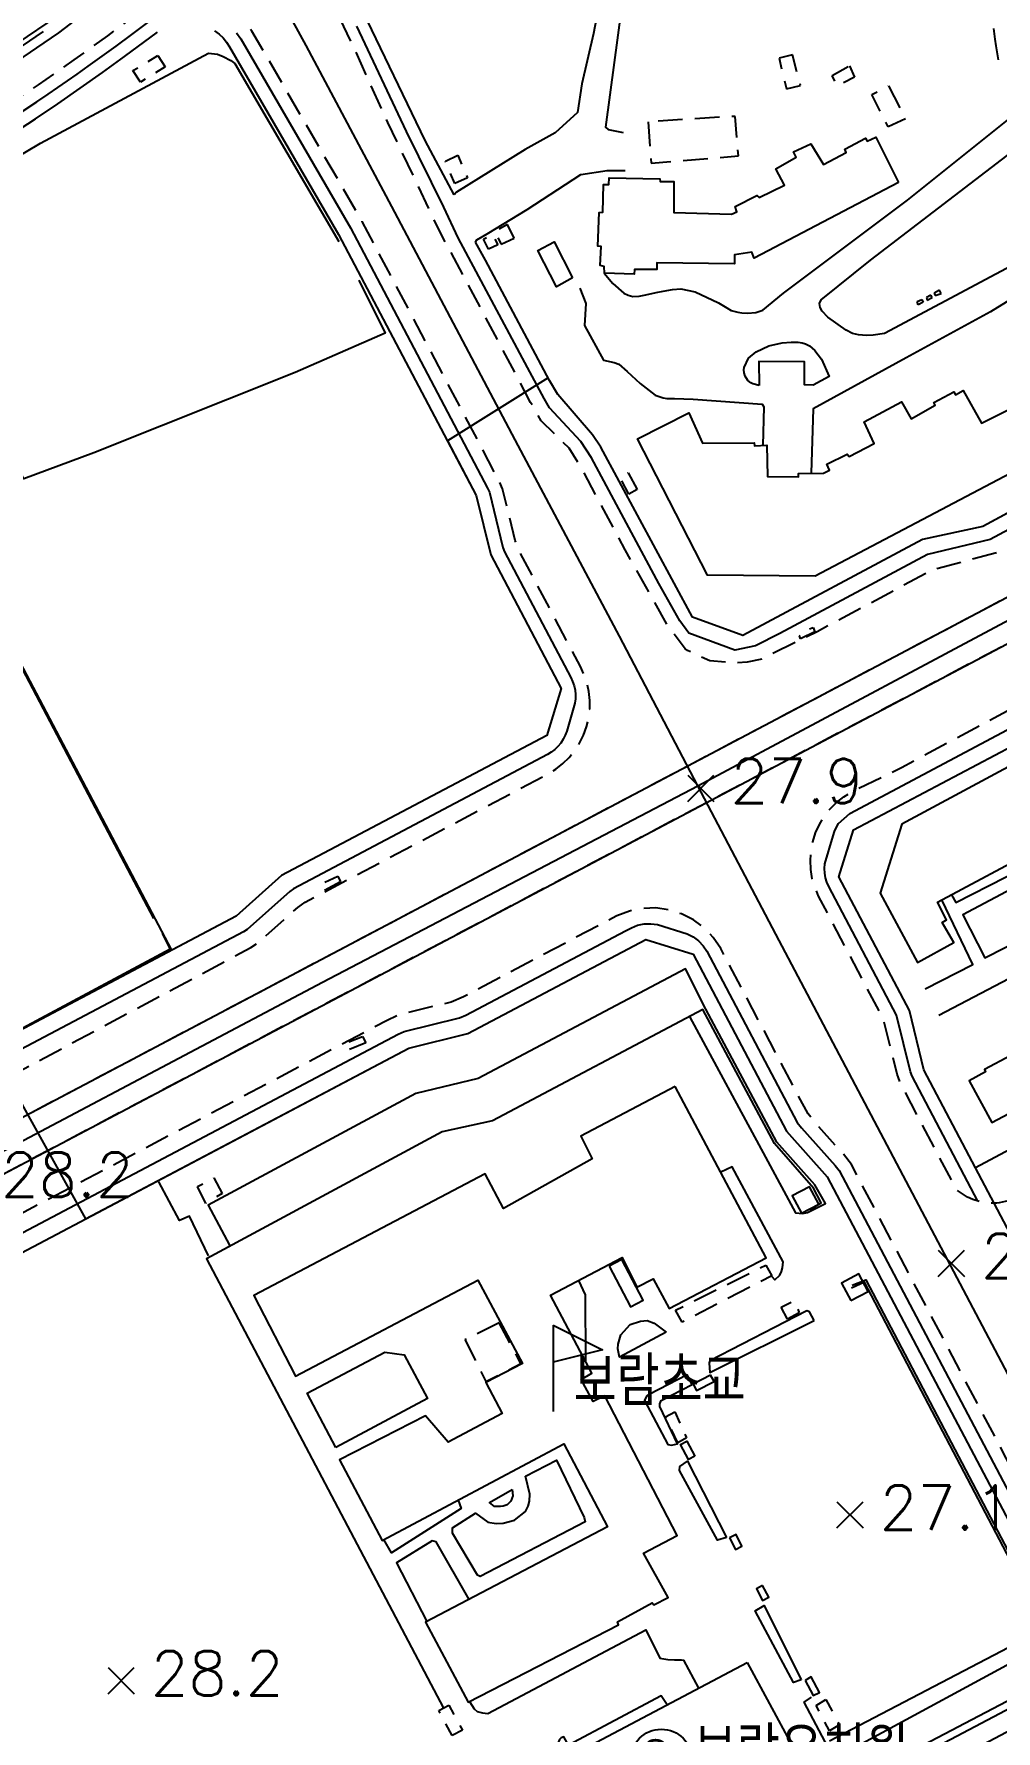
# Model space of a CAD drawing. Header units: millimetres. Extents: x 224638 to 227100, y 430787 to 433573.
# Drawn here: x 226182.5 to 226377.8, y 431232.2 to 431576.5 of the extents above; entities that cross this region are included whole.
import ezdxf

# ---------------------------------------------------------------- set-up
doc = ezdxf.new("R2010")
doc.units = ezdxf.units.MM
doc.linetypes.add('50M10', pattern=[60, 50, -10])
doc.linetypes.add('5M2P5', pattern=[7.5, 5, -2.5])
for name, color, linetype in [('A0013110', 1, 'Continuous'), ('A0013118', 1, 'Continuous'), ('A0023210', 7, 'Continuous'), ('A0033324', 1, '5M2P5'), ('A0033327', 32, 'Continuous'), ('A0053326', 32, 'Continuous'), ('A0093352', 7, '5M2P5'), ('B0014111', 7, 'Continuous'), ('B0014115', 7, 'Continuous'), ('B0014116', 7, '5M2P5'), ('B0014118', 7, '5M2P5'), ('B0014411', 7, 'Continuous'), ('B0014412', 7, 'Continuous'), ('B0024120', 3, 'B0024120'), ('B0024127', 7, 'Continuous'), ('C0393323', 7, 'Continuous'), ('C0523121', 1, '50M10'), ('F0027132', 7, 'Continuous'), ('F0027217', 7, 'Continuous'), ('H0049140', 7, 'Continuous')]:
    doc.layers.add(name, color=color, linetype=linetype)
doc.styles.add('GHS', font='romans', dxfattribs={"bigfont": 'ngsw.shx'})
doc.styles.add('HIST', font='romans.shx', dxfattribs={"bigfont": 'ngsw.shx'})
doc.styles.add('ngsw', font='romans.shx', dxfattribs={"bigfont": 'ngsw.shx'})
doc.linetypes.add('B0024120', pattern='A,10,-1.75,[133,ltypeshp.shx,S=0.75,R=0,X=0,Y=0],-3.25', length=15)

# ---------------------------------------------------------------- blocks, each defined once
blk = doc.blocks.new('B0014411')
at = {"layer": 'B0014411'}
for points in [[(0, 17.5), (10, 12.5), (0, 10)], [(0, 17.5), (0, 0)]]:
    blk.add_lwpolyline(points, dxfattribs=at)
blk = doc.blocks.new('B0014412')
at = {"layer": 'B0014412'}
blk.add_circle((0, 0), 6.25, dxfattribs=at)
at = {"layer": 'B0014412', "style": 'GHS'}
blk.add_text('유', height=7, dxfattribs=at).set_placement((-4.215, -3.007))
blk = doc.blocks.new('F0027217')
at = {"layer": 'F0027217'}
for p, q in [((-2.652, 2.652), (2.652, -2.652)), ((-2.652, -2.652), (2.652, 2.652))]:
    blk.add_line(p, q, dxfattribs=at)

msp = doc.modelspace()

# ---------------------------------------------------------------- linework, layer by layer
at = {"layer": 'A0013110', "flags": 128}
for points in [[(226267.753, 431543.906), (226261.898, 431554.879), (226249.217, 431581.176)], [(226219.145, 431577.195), (226220.042, 431576.513), (226220.857, 431575.734), (226221.579, 431574.868), (226222.199, 431573.927), (226244.316, 431535.828), (226272.267, 431482.876), (226275.216, 431470.863), (226289.537, 431443.733), (226286.584, 431434.179), (226232.761, 431405.768), (226223.549, 431397.513), (226082.242, 431322.923)], [(226178.137, 431556.258), (226182.751, 431559.297), (226187.332, 431562.385), (226191.879, 431565.523), (226196.392, 431568.709), (226200.871, 431571.944), (226207.523, 431576.885)], [(226545.799, 431569.226), (226512.869, 431550.645), (226467.834, 431526.248), (226408.044, 431494.319), (226375.105, 431476.594), (226362.848, 431473.986), (226326.378, 431454.459), (226316.201, 431458.198), (226297.557, 431492.719), (226295.846, 431495.173), (226288.849, 431503.35), (226287.175, 431506.249), (226274.158, 431530.633), (226272.138, 431534.259)], [(226373.67, 431346.46), (226363.171, 431366.353), (226360.223, 431378.365), (226345.903, 431405.496), (226348.856, 431415.05), (226402.681, 431443.458), (226411.893, 431451.713), (226450.344, 431472.012), (226513.557, 431505.384), (226528.921, 431513.778), (226544.138, 431522.433), (226564.193, 431534.378), (226569.31, 431537.401), (226571.255, 431538.653)], [(225997.431, 431250.847), (226501.005, 431516.663)], [(226418.371, 431482.429), (225993.556, 431258.187)], [(226094.034, 431283.916), (226258.582, 431370.775), (226270.595, 431373.724), (226306.731, 431392.799), (226316.285, 431389.846), (226335.274, 431353.873), (226343.529, 431344.661), (226394.707, 431247.707), (226391.754, 431238.153), (226296.747, 431188.02), (226289.104, 431190.382), (226269.01, 431228.413)]]:
    msp.add_lwpolyline(points, dxfattribs=at)
at = {"layer": 'A0013118', "flags": 128}
for points in [[(226278.311, 431623.863), (226286.926, 431608.369), (226296.106, 431589.792), (226297.103, 431586.866), (226297.253, 431584.148), (226297.031, 431581.584), (226296.104, 431576.626), (226293.713, 431566.396), (226292.841, 431560.608), (226288.287, 431556.466), (226282.213, 431553.11), (226268.25, 431544.401), (226267.753, 431543.906)], [(226301.911, 431582.822), (226298.496, 431557.618), (226299.079, 431557.177), (226302.08, 431556.54)], [(226378.311, 431571.311), (226377.811, 431574.137), (226377.63, 431575.502), (226377.336, 431577.605)], [(226298.221, 431528.023), (226300.027, 431525.879), (226302.22, 431523.905), (226303.096, 431523.497), (226304.09, 431523.286), (226305.37, 431523.34), (226306.709, 431523.609), (226308.804, 431524.046), (226310.213, 431524.371), (226312.12, 431524.681), (226313.786, 431524.791), (226316.694, 431524.236), (226321.439, 431521.984), (226323.166, 431520.933), (226324.028, 431520.449), (226325.374, 431520.058), (226326.192, 431519.952), (226327.365, 431519.866), (226329.007, 431519.994), (226330.475, 431520.476), (226334.643, 431523.902), (226359.819, 431542.781), (226383.889, 431562.006)], [(226389.083, 431533.778), (226355.184, 431515.732), (226352.859, 431515.389), (226351.512, 431515.369), (226349.911, 431515.456), (226348.681, 431515.731), (226347.393, 431516.398), (226343.633, 431519.052), (226342.504, 431520.285), (226342.092, 431521.033), (226341.943, 431521.816), (226342.319, 431522.604), (226352.339, 431530.613), (226386.436, 431556.706)], [(226272.138, 431534.259), (226272.402, 431534.741), (226274.519, 431535.944), (226282.595, 431540.924), (226293.478, 431548.042), (226298.822, 431548.815), (226300.437, 431548.829), (226302.502, 431548.839)], [(226210.483, 431390.616), (226136.054, 431531.619)], [(226392.571, 431499.145), (226409.739, 431508.353), (226413.153, 431511.041), (226414.762, 431513.31), (226415.206, 431515.133), (226415.275, 431516.218), (226415.22, 431516.954), (226414.981, 431519.155), (226408.123, 431531.951), (226404.948, 431534.677), (226403.057, 431534.694), (226400.888, 431534.435), (226396.976, 431532.648), (226376.658, 431520.118), (226359.546, 431510.824), (226340.653, 431500.49), (226340.248, 431487.381)], [(226293.319, 431524.923), (226294.551, 431521.83), (226294.235, 431517.343), (226298.1, 431510.369), (226300.259, 431509.871), (226301.214, 431509.514), (226302.9, 431508.059), (226305.558, 431505.585), (226308.589, 431503.263), (226310.194, 431502.705), (226310.965, 431502.587), (226312.501, 431502.57), (226316.307, 431502.435), (226330.352, 431501.427), (226330.633, 431500.888), (226330.435, 431493.029)], [(226410.736, 431428.683), (226414.552, 431420.447), (226379.843, 431402.461), (226371.064, 431397.8), (226375.507, 431389.054), (226400.032, 431401.487), (226434.623, 431419.408), (226445.016, 431425.792), (226438.712, 431437.395)], [(226368.796, 431401.888), (226369.664, 431400.323), (226399.884, 431415.744), (226398.762, 431417.884)], [(226363.393, 431382.784), (226373.097, 431387.75), (226366.783, 431400.814)], [(226408.538, 431386.671), (226403.292, 431396.777), (226366.197, 431377.364)], [(226442.719, 431390.417), (226443.581, 431388.702), (226448.539, 431391.206), (226451.147, 431385.699), (226436.636, 431379.113), (226409.655, 431365.645), (226373.67, 431346.46)], [(226315.635, 431377.007), (226331.001, 431348.637), (226337.096, 431337.318), (226338.495, 431337.217), (226339.5, 431337.399), (226343.193, 431339.198), (226341.001, 431343.018), (226333.294, 431351.656), (226318.872, 431378.69), (226314.726, 431386.841), (226272.666, 431364.618), (226260.004, 431361.554), (226217.856, 431338.919), (226222.157, 431330.765)], [(226332.192, 431324.513), (226332.895, 431323.746), (226333.901, 431324.679), (226334.233, 431325.421), (226334.435, 431326.186), (226334.613, 431327.368), (226324.234, 431346.685), (226321.905, 431345.57)], [(226217.921, 431328.625), (226214.021, 431336.677), (226212.017, 431335.746), (226207.848, 431343.606)], [(226293.028, 431323.581), (226294.405, 431320.708), (226294.427, 431307.272)], [(226348.61, 431322.655), (226351.357, 431323.747), (226389.684, 431250.776), (226344.933, 431226.56), (226338.864, 431238.036), (226340.345, 431239.065)], [(226268.626, 431279.056), (226269.217, 431277.364), (226255.08, 431268.319), (226253.537, 431271.032)], [(226270.801, 431258.897), (226264.11, 431270.592), (226263.336, 431270.769), (226256.084, 431266.343), (226262.252, 431254.43)], [(226270.882, 431238.179), (226271.834, 431236.716), (226272.457, 431236.147), (226273.543, 431235.892), (226274.618, 431235.714), (226306.674, 431252.692), (226309.519, 431247.002), (226311.197, 431246.695), (226312.504, 431246.647), (226313.945, 431246.65), (226314.357, 431246.599), (226317.392, 431240.89)], [(226393.403, 431243.489), (226299.05, 431193.839), (226298.268, 431195.425), (226394.058, 431245.606)], [(226311.038, 431237.532), (226309.84, 431239.341), (226290.972, 431229.319), (226290.043, 431230.993), (226289.505, 431230.813), (226289.167, 431230.448), (226288.991, 431230.016), (226288.94, 431229.608), (226290.443, 431226.647)]]:
    msp.add_lwpolyline(points, dxfattribs=at)
for points in [[(226329.693, 431505.17), (226328.438, 431505.552), (226328.003, 431505.77), (226327.445, 431506.226), (226326.905, 431507.104), (226326.646, 431507.758), (226326.605, 431508.382), (226326.662, 431508.857), (226327.545, 431510.727), (226329.09, 431512.015), (226331.665, 431513.238), (226334.383, 431513.846), (226336.21, 431513.967), (226337.616, 431513.969), (226338.466, 431513.875), (226339.112, 431513.622), (226339.967, 431513.223), (226341.01, 431512.285), (226342.397, 431510.523), (226343.929, 431507.055), (226340.677, 431505.262), (226338.945, 431505.339), (226338.917, 431510.001), (226329.669, 431510.066)], [(226310.819, 431313.115), (226301.357, 431308.019), (226300.994, 431309.748), (226301.069, 431310.669), (226301.659, 431312.571), (226303.549, 431314.672), (226305.596, 431315.348), (226306.984, 431315.453), (226308.366, 431314.917)], [(226340.858, 431315.453), (226339.944, 431317.246), (226339.389, 431317.444), (226319.696, 431307.303), (226319.542, 431306.864), (226319.726, 431304.935)], [(226243.745, 431289.697), (226237.958, 431300.761), (226253.704, 431309.033), (226257.607, 431308.521), (226262.401, 431299.626)], [(226316.114, 431302.483), (226315.125, 431304.478), (226307.388, 431300.504), (226306.858, 431300.148), (226306.403, 431299.281), (226311.155, 431290.309), (226311.92, 431290.183), (226313.129, 431290.443), (226309.53, 431298.027), (226309.529, 431298.585), (226309.804, 431299.274)], [(226282.257, 431283.882), (226288.564, 431287.143), (226294.198, 431275.488), (226294.353, 431274.614), (226273.095, 431263.529), (226272.531, 431263.808), (226267.424, 431272.344), (226267.474, 431273.401), (226272.129, 431276.385), (226274.589, 431274.583), (226276.289, 431274.303), (226277.72, 431274.332), (226280.065, 431274.98), (226282.28, 431276.734), (226282.82, 431277.793), (226283.102, 431278.829), (226283.178, 431280.273)], [(226323.051, 431271.463), (226321.251, 431270.92), (226313.508, 431285.047), (226313.585, 431285.862), (226315.181, 431286.922)], [(226279.536, 431281.228), (226279.719, 431279.879), (226279.283, 431278.824), (226278.537, 431278.103), (226277.714, 431277.793), (226277.176, 431277.766), (226276.692, 431277.766), (226275.989, 431277.764), (226274.944, 431278.559)], [(226338.245, 431242.575), (226336.69, 431242.004), (226328.917, 431256.577), (226330.722, 431257.637)]]:
    msp.add_lwpolyline(points, close=True, dxfattribs=at)
at = {"layer": 'A0023210', "flags": 128}
for points in [[(226572.066, 430944.377), (226554.477, 430977.699), (226542.109, 430999.597), (226521.079, 431037.341), (226516.074, 431047.067), (226506.236, 431068.664), (226488.224, 431102.877), (226458.237, 431159.867), (226424.459, 431223.783), (226414.721, 431240.845), (226403.456, 431260.578), (226333.089, 431393.892), (226317.284, 431423.963), (226301.324, 431454.371), (226280.767, 431493.016), (226255.148, 431541.55), (226237.713, 431574.168), (226220.774, 431605.246)], [(226153.453, 431337.897), (226241.065, 431384.144), (226317.284, 431423.963), (226392.579, 431464.122), (226408.442, 431472.496), (226479.118, 431509.805), (226512.33, 431527.478), (226536.391, 431541.077), (226559.317, 431554.872), (226580.594, 431568.543), (226594.147, 431577.672)], [(226180.169, 431574.145), (226184.371, 431577.051)]]:
    msp.add_lwpolyline(points, dxfattribs=at)
at = {"layer": 'A0033324', "flags": 128}
for points in [[(226708.465, 431862.061), (226711.778, 431864.411), (226714.158, 431865.204), (226714.704, 431865.205), (226716.557, 431865.188), (226727.019, 431858.997), (226738.196, 431854.62), (226761.607, 431838.725), (226799.863, 431813.056), (226802.464, 431810.221), (226803.78, 431806.193), (226804.646, 431802.71), (226804.693, 431799.297), (226803.366, 431794.52), (226800.945, 431790.955), (226783.639, 431769.536), (226760.376, 431743.89), (226753.317, 431732.427), (226737.052, 431718.717), (226705.802, 431692.141), (226681.275, 431670.274), (226655.929, 431653.761), (226635.279, 431636.477), (226625.861, 431626.136), (226607.448, 431608.811), (226588.962, 431592.625), (226573.997, 431581.01), (226555.336, 431567.838), (226542.253, 431560.212), (226492.536, 431532.274), (226453.882, 431511.502), (226409.595, 431488.037), (226378.082, 431471.291), (226364.994, 431467.809), (226341.472, 431455.247), (226330.279, 431449.693), (226327.285, 431449.065), (226324.252, 431448.897), (226319.694, 431449.332), (226315.172, 431451.44), (226314.718, 431451.758), (226310.982, 431456.705), (226302.497, 431471.886), (226293.723, 431488.298), (226291.119, 431492.471), (226285.464, 431498.045), (226283.309, 431501.775), (226278.21, 431511.414), (226265.088, 431536.07), (226254.308, 431558.548), (226246.861, 431575.01), (226243.59, 431581.792), (226242.515, 431586.371), (226242.395, 431589.782), (226242.225, 431595.608), (226242.749, 431601.89), (226243.831, 431606.188), (226246.471, 431612.47), (226249.884, 431618.167), (226256.081, 431625.485), (226266.743, 431636.405), (226276.618, 431647.25), (226288.059, 431660.352), (226297.653, 431672.445), (226309.381, 431687.471), (226325.049, 431709.834), (226337.623, 431728.15), (226342.365, 431735.108), (226343.369, 431736.607), (226344.424, 431737.638), (226354.465, 431747.879), (226369.797, 431769.535), (226370.616, 431771.44), (226372.648, 431776.599), (226375.954, 431784.158), (226383.688, 431795.249), (226396.886, 431814.267), (226408.662, 431830.385), (226426.884, 431857.252), (226441.922, 431878.827), (226452.157, 431888.974), (226469.573, 431915.705), (226483.639, 431935.12), (226494.631, 431950.291), (226498.291, 431961.747), (226499.394, 431963.543), (226513.826, 431986.386), (226515.517, 431988.365), (226517.536, 431990.009), (226520.115, 431991.394), (226522.601, 431992.168), (226525.186, 431992.484), (226527.462, 431992.378), (226529.694, 431991.916), (226535.249, 431990.271), (226542.512, 431986.543), (226549.719, 431982.245), (226587.946, 431957.225), (226625.763, 431931.879), (226663.328, 431905.932), (226680.489, 431894.739), (226690.267, 431883.305), (226699.639, 431877.059), (226700.187, 431875.758), (226700.491, 431874.277), (226700.297, 431871.031), (226699.568, 431867.953)], [(226388.295, 431343.88), (226381.942, 431340.405), (226380.305, 431339.763), (226378.475, 431339.344), (226378.001, 431339.326), (226376.376, 431339.264), (226374.694, 431339.506), (226373.083, 431340.013), (226372, 431340.526), (226369.797, 431342.025), (226358.353, 431363.706), (226357.73, 431365.477), (226355, 431376.483), (226341.791, 431401.575), (226341.042, 431403.311), (226340.499, 431405.12), (226340.197, 431406.986), (226340.115, 431408.873), (226340.253, 431410.756), (226340.61, 431412.61), (226341.18, 431414.41), (226341.956, 431416.131), (226342.927, 431417.751), (226344.085, 431419.244), (226345.437, 431420.565), (226346.901, 431421.755), (226348.504, 431422.756), (226358.608, 431427.697), (226399.914, 431449.832), (226407.284, 431457.338), (226469.277, 431489.28), (226521.672, 431517.88), (226561.443, 431541.022), (226592.195, 431562.097), (226634.713, 431594.965), (226650.785, 431604.042), (226679.193, 431625.936), (226692.991, 431640.871), (226748.044, 431689.798), (226790.184, 431732.644), (226801.667, 431740.32), (226829.879, 431774.405), (226834.3, 431778.53), (226835.594, 431779.478), (226837.101, 431780.274), (226839.781, 431780.701), (226843.579, 431780.637), (226847.99, 431779.591), (226872.856, 431762.918), (226883.008, 431755.782)], [(225772.031, 431232.675), (225774.625, 431231.162), (225776.515, 431230.519), (225926.197, 431309.53), (225931.161, 431311.484), (225936.468, 431311.991), (225941.708, 431311.021), (225946.478, 431308.637), (225950.385, 431305.007), (225953.205, 431300.472), (225967.203, 431274.067), (225968.326, 431272.647), (225970.909, 431270.344), (225974.498, 431268.185), (225978.711, 431266.823), (225982.521, 431266.418), (225985.814, 431267.193), (226024.565, 431287.876), (226036.819, 431289.892), (226226.484, 431391.147), (226227.998, 431392.101), (226236.05, 431399.316), (226237.504, 431400.357), (226286.9, 431426.436), (226288.434, 431427.379), (226289.847, 431428.493), (226291.136, 431429.752), (226292.285, 431431.137), (226293.264, 431432.648), (226294.067, 431434.261), (226294.673, 431435.957), (226295.086, 431437.709), (226295.3, 431439.497), (226295.313, 431441.296), (226295.125, 431443.086), (226294.737, 431444.843), (226294.134, 431446.537), (226293.406, 431448.185), (226280.789, 431472.087), (226280.167, 431473.764), (226277.59, 431484.263), (226276.886, 431485.908), (226249.128, 431538.493), (226226.702, 431577.126), (226225.664, 431578.673), (226224.771, 431579.748), (226222.702, 431581.624), (226221.545, 431582.408), (226219.904, 431583.289), (226218.16, 431583.945), (226216.808, 431584.299), (226214.966, 431584.577), (226213.104, 431584.611), (226211.711, 431584.497), (226209.884, 431584.136), (226207.685, 431583.369), (226206.024, 431582.527), (226204.862, 431581.75), (226197.394, 431576.178), (226190.589, 431571.276), (226183.315, 431566.231), (226175.95, 431561.321), (226169.284, 431557.043), (226162.15, 431552.634), (226155.343, 431548.585), (226148.064, 431544.42), (226144.188, 431542.25), (226135.1, 431537.334), (226025.074, 431479.256), (226016.936, 431470.781), (225981.154, 431452.112), (225979.223, 431450.692), (225977.256, 431447.499), (225976.69, 431444.89), (225976.693, 431443.02), (225976.778, 431441.321), (225977.794, 431438.374), (225990.909, 431413.46), (225994.177, 431408.096), (225995.914, 431407.015), (225997.105, 431406.665), (225999.041, 431406.696), (226000.766, 431407.055), (226004.441, 431409.066), (226004.819, 431409.5), (226004.98, 431410.422), (226004.115, 431412.154)], [(226269.01, 431228.413), (226266.592, 431226.984), (226283.405, 431192.936), (226286.856, 431187.281), (226290.688, 431184.574), (226292.912, 431184.269), (226295.028, 431184.196), (226296.822, 431184.455), (226301.381, 431186.549), (226345.35, 431209.646), (226391.76, 431234.103), (226396.807, 431237.116), (226399.318, 431241.041), (226400.142, 431243.762), (226400.238, 431246.101), (226400.106, 431247.961), (226397.914, 431253.379), (226348.44, 431347.139), (226346.787, 431349.266), (226341.361, 431355.322), (226339.633, 431357.397), (226321.907, 431390.947), (226320.404, 431393.198), (226318.541, 431395.159), (226316.388, 431396.8), (226313.961, 431397.994), (226311.384, 431398.804), (226308.709, 431399.209), (226306.006, 431399.104), (226303.354, 431398.57), (226300.836, 431397.576), (226298.429, 431396.332), (226269.665, 431381.149), (226267.188, 431380.095), (226256.659, 431377.511), (226254.21, 431376.383), (226066.255, 431277.124), (226030.101, 431257.668), (225997.744, 431240.289), (225995.21, 431236.886), (225993.669, 431231.999), (225993.494, 431228.498), (225993.798, 431226.505), (225994.394, 431223.491), (226023.764, 431167.103), (226070.952, 431076.713), (226073.811, 431073.114), (226077.28, 431071.313), (226079.34, 431070.751), (226081.46, 431070.729), (226083.493, 431070.86), (226114.553, 431087.803), (226159.851, 431111.885), (226202.382, 431134.708), (226237.696, 431153.185), (226277.737, 431174.141), (226279.858, 431177.208), (226280.241, 431180.192), (226279.924, 431182.935), (226279.273, 431185.232), (226259.997, 431221.234), (226256.646, 431219.526)]]:
    msp.add_lwpolyline(points, dxfattribs=at)
at = {"layer": 'A0033327', "flags": 128}
for points in [[(226374.142, 431339.68), (226360.762, 431365.03), (226360.451, 431365.915), (226357.612, 431377.424), (226343.847, 431403.536), (226343.473, 431404.404), (226343.201, 431405.308), (226343.05, 431406.241), (226343.009, 431407.185), (226343.078, 431408.126), (226344.733, 431413.83), (226345.018, 431414.73), (226345.406, 431415.591), (226345.84, 431416.314), (226348.119, 431418.391), (226401.298, 431446.645), (226409.589, 431454.525), (226459.811, 431480.646), (226525.297, 431515.829), (226562.818, 431537.7), (226581.725, 431550.375), (226597.368, 431561.669), (226635.741, 431591.264)], [(226223.622, 431576.77), (226224.45, 431575.526), (226246.722, 431537.16), (226274.576, 431484.392), (226274.929, 431483.569), (226277.692, 431472.313), (226278.003, 431471.475), (226291.471, 431445.959), (226291.835, 431445.135), (226292.137, 431444.288), (226292.331, 431443.41), (226292.425, 431442.515), (226292.418, 431441.615), (226292.311, 431440.721), (226290.629, 431435.068), (226290.325, 431434.22), (226289.924, 431433.414), (226289.434, 431432.658), (226288.86, 431431.966), (226288.215, 431431.336), (226287.509, 431430.779), (226286.742, 431430.308), (226235.133, 431403.062), (226234.405, 431402.542), (226225.774, 431394.807), (226225.016, 431394.33), (226079.844, 431317.7)], [(226177.044, 431558.79), (226183.033, 431562.764), (226185.324, 431564.308), (226191.234, 431568.4), (226193.491, 431569.993), (226199.133, 431574.061), (226202.309, 431576.423), (226206.422, 431579.481)], [(226562.222, 431576.889), (226543.335, 431564.335), (226480.185, 431529.261), (226460.858, 431518.875), (226408.82, 431491.178), (226376.594, 431473.942), (226363.921, 431470.897), (226333.925, 431454.853), (226328.967, 431452.392), (226324.779, 431451.467), (226315.46, 431454.978), (226313.592, 431457.452), (226309.349, 431465.042), (226295.64, 431490.509), (226293.483, 431493.822), (226287.157, 431500.698), (226286.079, 431502.563), (226282.693, 431508.832), (226268.613, 431535.165), (226265.722, 431541.393), (226258.103, 431556.714), (226248.039, 431578.093)], [(226000.302, 431238.383), (226256.396, 431373.579), (226257.62, 431374.143), (226268.891, 431376.91), (226270.13, 431377.436), (226302.58, 431394.565), (226303.783, 431395.187), (226305.042, 431395.684), (226306.368, 431395.951), (226307.72, 431396.004), (226309.057, 431395.802), (226315.123, 431393.92), (226316.337, 431393.323), (226317.413, 431392.503), (226318.344, 431391.522), (226319.096, 431390.397), (226337.453, 431355.635), (226338.317, 431354.598), (226345.158, 431346.964), (226345.984, 431345.9), (226396.871, 431249.481)]]:
    msp.add_lwpolyline(points, dxfattribs=at)
at = {"layer": 'A0053326', "flags": 128}
for points in [[(226405.345, 431492.866), (226375.105, 431476.594), (226362.848, 431473.986), (226326.378, 431454.459), (226316.201, 431458.198), (226297.557, 431492.719), (226295.846, 431495.173), (226288.849, 431503.35), (226287.175, 431506.249), (226286.886, 431506.79), (226266.405, 431493.982), (226272.267, 431482.876), (226275.216, 431470.863), (226289.537, 431443.733), (226286.584, 431434.179), (226232.761, 431405.768), (226223.549, 431397.513), (226173.464, 431371.075), (226192.906, 431336.108), (226258.582, 431370.775), (226270.595, 431373.724), (226306.731, 431392.799), (226316.285, 431389.846), (226335.274, 431353.873), (226343.529, 431344.661), (226394.707, 431247.707)], [(226385.832, 431323.396), (226373.67, 431346.46), (226363.171, 431366.353), (226360.223, 431378.365), (226345.903, 431405.496), (226348.856, 431415.05), (226402.681, 431443.458)]]:
    msp.add_lwpolyline(points, dxfattribs=at)
at = {"layer": 'A0093352', "flags": 128}
msp.add_lwpolyline([(226418.371, 431482.429), (225993.556, 431258.187), (225997.431, 431250.847), (226501.005, 431516.663), (226511.028, 431522.026), (226520.991, 431527.504), (226530.891, 431533.093), (226540.727, 431538.794), (226550.497, 431544.607), (226560.202, 431550.529), (226569.838, 431556.561), (226579.406, 431562.702), (226574.884, 431569.661), (226567.298, 431564.781), (226559.669, 431559.969), (226551.996, 431555.227), (226546.857, 431552.104), (226539.114, 431547.478), (226531.329, 431542.922), (226523.503, 431538.437), (226518.264, 431535.487), (226507.732, 431529.681), (226499.787, 431525.41)], close=True, dxfattribs=at)
at = {"layer": 'B0014111', "flags": 128}
for points in [[(226291.811, 431527.063), (226288.584, 431525.242), (226284.775, 431532.56), (226288.07, 431534.333)], [(226312.632, 431362.958), (226293.48, 431352.868), (226295.792, 431348.288), (226277.8, 431338.222), (226274.094, 431345.239), (226227.137, 431320.58), (226235.542, 431304.207), (226272.601, 431323.651), (226281.656, 431306.786), (226274.197, 431302.897), (226277.563, 431296.611), (226266.549, 431290.771), (226261.966, 431296.169), (226244.513, 431287.221), (226253.199, 431270.853), (226290.052, 431290.449), (226298.951, 431273.609), (226261.943, 431254.269), (226270.654, 431238.062), (226301.184, 431253.721), (226300.951, 431254.313), (226307.99, 431258.175), (226308.299, 431257.792), (226311.259, 431259.306), (226306.226, 431268.268), (226313.035, 431271.851), (226298.378, 431300.183), (226296.023, 431299.038), (226293.6, 431303.502), (226295.722, 431304.827), (226287.369, 431320.602), (226301.908, 431328.258), (226304.881, 431322.229), (226308.159, 431323.944), (226311.462, 431317.93), (226331.161, 431328.215)], [(226327.247, 431246.099), (226336.379, 431229.34), (226292.464, 431206.429), (226288.893, 431213.412), (226292.271, 431215.239), (226287.196, 431224.931)]]:
    msp.add_lwpolyline(points, close=True, dxfattribs=at)
at = {"layer": 'B0014115', "flags": 128}
for points in [[(226357.997, 431546.367), (226328.702, 431531.051), (226328.233, 431532.278), (226324.738, 431531.739), (226324.696, 431529.879), (226308.921, 431530.095), (226308.924, 431528.737), (226304.372, 431528.752), (226304.329, 431527.772), (226298.311, 431527.963), (226298.264, 431529.327), (226297.459, 431529.526), (226297.631, 431533.43), (226296.962, 431533.496), (226297.197, 431540.28), (226297.955, 431540.347), (226298.1, 431545.973), (226299.172, 431545.975), (226299.238, 431547.362), (226309.561, 431547.156), (226309.629, 431546.563), (226312.392, 431546.592), (226312.403, 431540.283), (226324.09, 431539.968), (226325.204, 431540.417), (226324.83, 431541.514), (226329.249, 431543.732), (226329.735, 431543.335), (226334.832, 431545.824), (226333.065, 431549.169), (226337.228, 431551.556), (226336.715, 431552.619), (226340.22, 431554.252), (226342.773, 431550.033), (226347.361, 431552.492), (226347.098, 431553.131), (226351.325, 431555.379), (226351.66, 431554.757), (226353.388, 431555.583)], [(226418.984, 431448.583), (226358.656, 431416.202), (226354.279, 431402.213), (226361.859, 431388.134), (226369.258, 431392.162), (226366.86, 431396.253), (226367.783, 431396.816), (226365.92, 431400.354), (226407.512, 431422.555), (226405.642, 431425.932), (226418.145, 431432.686), (226416.044, 431436.613), (226423.332, 431440.585)]]:
    msp.add_lwpolyline(points, close=True, dxfattribs=at)
for points in [[(226394.79, 431494.79), (226341.104, 431466.506), (226319.2, 431466.716), (226305.013, 431494.374), (226315.43, 431499.66), (226318.206, 431493.504), (226328.688, 431493.59), (226328.734, 431492.938), (226331.3, 431493.076), (226331.376, 431486.72), (226337.693, 431486.687), (226337.714, 431487.332), (226342.787, 431487.431), (226343.963, 431488.012), (226343.468, 431489.215), (226347.581, 431491.259), (226347.984, 431490.812), (226353.075, 431493.415), (226351.051, 431497.801), (226358.594, 431501.859), (226360.546, 431498.415), (226365.425, 431501.233), (226365.157, 431501.745), (226369.223, 431503.944), (226369.558, 431503.301), (226371.158, 431504.172), (226374.888, 431497.552), (226380.555, 431500.415)], [(226380.828, 431369.231), (226375.46, 431366.388), (226375.649, 431365.963), (226372.341, 431364.117), (226376.925, 431355.632), (226455.006, 431396.914)]]:
    msp.add_lwpolyline(points, dxfattribs=at)
at = {"layer": 'B0014116', "flags": 128}
for points in [[(226356.007, 431566.02), (226359.422, 431559.305), (226355.919, 431557.668), (226352.594, 431564.252)], [(226307.154, 431558.732), (226307.794, 431550.283), (226325.515, 431551.799), (226324.845, 431559.812)], [(226361.974, 431521.54), (226361.777, 431522.276), (226362.76, 431522.671), (226363.046, 431522.099)], [(226364.827, 431523.072), (226364.591, 431523.542), (226363.66, 431523.057), (226363.804, 431522.518)], [(226366.657, 431523.864), (226366.341, 431524.514), (226365.222, 431523.952), (226365.473, 431523.43)], [(226304.931, 431484.117), (226303.252, 431483.138), (226301.496, 431486.507), (226303.147, 431487.498)], [(226340.691, 431456.113), (226340.989, 431455.203), (226338.12, 431453.813), (226337.887, 431454.405), (226339.165, 431455.218), (226339.079, 431455.462)], [(226244.164, 431405.628), (226244.715, 431404.503), (226241.341, 431402.658), (226240.735, 431404.03)], [(226249.188, 431373.116), (226249.836, 431371.851), (226246.279, 431370.383), (226245.704, 431371.754)], [(226217.362, 431339.25), (226215.687, 431342.687), (226219.008, 431344.432), (226220.677, 431341.238)], [(226331.101, 431326.744), (226332.254, 431324.546), (226314.089, 431315.126), (226312.709, 431317.566)], [(226335.465, 431315.746), (226334.209, 431318.192), (226336.746, 431319.492), (226337.866, 431317.053)], [(226276.946, 431314.981), (226269.965, 431311.606), (226274.234, 431303.11), (226281.35, 431306.734)], [(226314.991, 431291.646), (226313.233, 431290.697), (226310.693, 431295.938), (226312.587, 431296.978)], [(226269.479, 431232.37), (226267.38, 431231.306), (226264.676, 431236.323), (226266.672, 431237.416)], [(226341.279, 431237.354), (226343.263, 431238.56), (226346.007, 431233.424), (226344.025, 431232.211)]]:
    msp.add_lwpolyline(points, close=True, dxfattribs=at)
at = {"layer": 'B0014118', "flags": 128}
for points in [[(226207.626, 431572.139), (226209.114, 431569.888), (226204.128, 431566.78), (226202.561, 431569.082)], [(226336.478, 431572.288), (226333.757, 431571.598), (226335.284, 431565.37), (226338.108, 431566.059)], [(226348.072, 431570.069), (226349.063, 431567.785), (226345.56, 431565.992), (226344.513, 431568.078)], [(226270.493, 431547.304), (226267.955, 431546.185), (226265.997, 431550.713), (226268.54, 431551.945)], [(226276.647, 431533.763), (226274.78, 431532.897), (226273.749, 431534.898), (226275.517, 431535.901)], [(226279.997, 431535.09), (226278.617, 431537.84), (226275.984, 431536.446), (226277.303, 431533.907)]]:
    msp.add_lwpolyline(points, close=True, dxfattribs=at)
at = {"layer": 'B0024120', "flags": 128}
for points in [[(226248.397, 431526.605), (226253.763, 431515.808), (226235.524, 431507.846), (226194.644, 431491.534), (226180.432, 431486.242), (226169.776, 431506.123), (226152.804, 431536.001), (226183.816, 431554.366), (226217.873, 431572.648), (226219.726, 431572.404), (226220.878, 431571.967), (226222.427, 431571.126), (226223.219, 431570.503), (226244.399, 431534.437)], [(226114.674, 431520.074), (226135.838, 431531.047), (226158.146, 431489.277), (226194.891, 431419.5), (226206.748, 431397.039)], [(226208.47, 431394.012), (226210.135, 431390.8), (226174.45, 431371.767), (226119.699, 431343.089), (226106.119, 431384.659), (226094.162, 431424.138), (226076.595, 431480.278), (226071.539, 431497.189), (226108.669, 431516.824)], [(226340.091, 431337.975), (226342.321, 431339.353), (226340.778, 431342.34), (226332.807, 431351.373), (226318.276, 431378.596), (226275.562, 431355.977), (226265.358, 431353.754), (226217.521, 431327.998), (226265.627, 431236.843)], [(226344.012, 431230.192), (226387.941, 431253.123), (226351.092, 431323.255), (226348.447, 431322.031)]]:
    msp.add_lwpolyline(points, dxfattribs=at)
at = {"layer": 'B0024127', "flags": 128}
for points in [[(226338.282, 431337.234), (226341.822, 431339.095), (226339.96, 431342.636), (226336.42, 431340.774)], [(226348.3, 431319.529), (226351.841, 431321.391), (226349.979, 431324.931), (226346.439, 431323.069)]]:
    msp.add_lwpolyline(points, close=True, dxfattribs=at)
at = {"layer": 'C0393323', "flags": 128}
for points in [[(226299.25, 431326.519), (226303.61, 431318.255), (226306.171, 431319.606), (226301.81, 431327.87)], [(226319.841, 431304.382), (226316.337, 431302.544), (226316.989, 431301.28), (226320.567, 431303.132)], [(226316.67, 431287.954), (226315.365, 431287.266), (226313.752, 431290.328), (226315.057, 431291.015)], [(226323.703, 431271.381), (226324.93, 431268.992), (226326.204, 431269.686), (226325.032, 431272.067)], [(226330.414, 431261.729), (226329.141, 431261.05), (226330.405, 431258.704), (226331.706, 431259.33)], [(226339.03, 431242.463), (226340.681, 431239.365), (226341.947, 431240.019), (226340.282, 431243.156)]]:
    msp.add_lwpolyline(points, close=True, dxfattribs=at)
at = {"layer": 'C0523121', "flags": 128}
msp.add_lwpolyline([(226192.498, 431580.574), (226193.51, 431581.33), (226193.644, 431581.692), (226193.544, 431582.073), (226192.683, 431583.292), (226192.394, 431583.414), (226192.146, 431583.436), (226191.779, 431583.263), (226191.361, 431582.965), (226168.95, 431567.848), (226158.94, 431561.429), (226148.274, 431555.168), (226138.387, 431549.692), (226127.039, 431543.831), (226118.299, 431538.969), (226106.905, 431533.034), (226097.022, 431527.762), (226084.498, 431521.348), (226073.357, 431515.433), (226060.342, 431508.587), (226047.869, 431501.999), (226042.918, 431499.301), (226042.446, 431499.097), (226042.418, 431499.024), (226043.753, 431495.961), (226043.863, 431495.969), (226044.195, 431496.135), (226044.767, 431496.422), (226061.668, 431505.773), (226080.474, 431515.601), (226099.683, 431525.591), (226109.332, 431530.77), (226123.602, 431538.347), (226132.198, 431542.935), (226144.332, 431549.464), (226150.079, 431552.741), (226156.9, 431556.694), (226164, 431561.013), (226169.927, 431564.799), (226177.29, 431569.794), (226187.499, 431576.758)], close=True, dxfattribs=at)

# ---------------------------------------------------------------- block references
at = {"layer": 'B0014411'}
msp.add_blockref('B0014411', (226287.91, 431297.048), dxfattribs=at)
at = {"layer": 'B0014412'}
msp.add_blockref('B0014412', (226309.85, 431226.302), dxfattribs=at)
at = {"layer": 'F0027217'}
for p in [(226317.878, 431423.456, 27.883), (226368.739, 431327.092, 27.311), (226348.153, 431276.035, 27.146), (226200.158, 431242.406, 28.194)]:
    msp.add_blockref('F0027217', p, dxfattribs=at)

# ---------------------------------------------------------------- texts
at = {"layer": 'F0027132', "style": 'ngsw'}
for s, p in [('27.9', (226323.878, 431420.456)), ('28.2', (226175.764, 431340.557)), ('27.3', (226374.739, 431324.092)), ('27.1', (226354.153, 431273.035)), ('28.2', (226206.158, 431239.406))]:
    msp.add_text(s, height=9, dxfattribs=at).set_placement(p)
at = {"layer": 'H0049140', "style": 'HIST'}
for s, p in [('보람초교', (226292.021, 431298.14)), ('보람유치원', (226316.424, 431223.061))]:
    msp.add_text(s, height=10, dxfattribs=at).set_placement(p)

doc.saveas('drawing.dxf')
